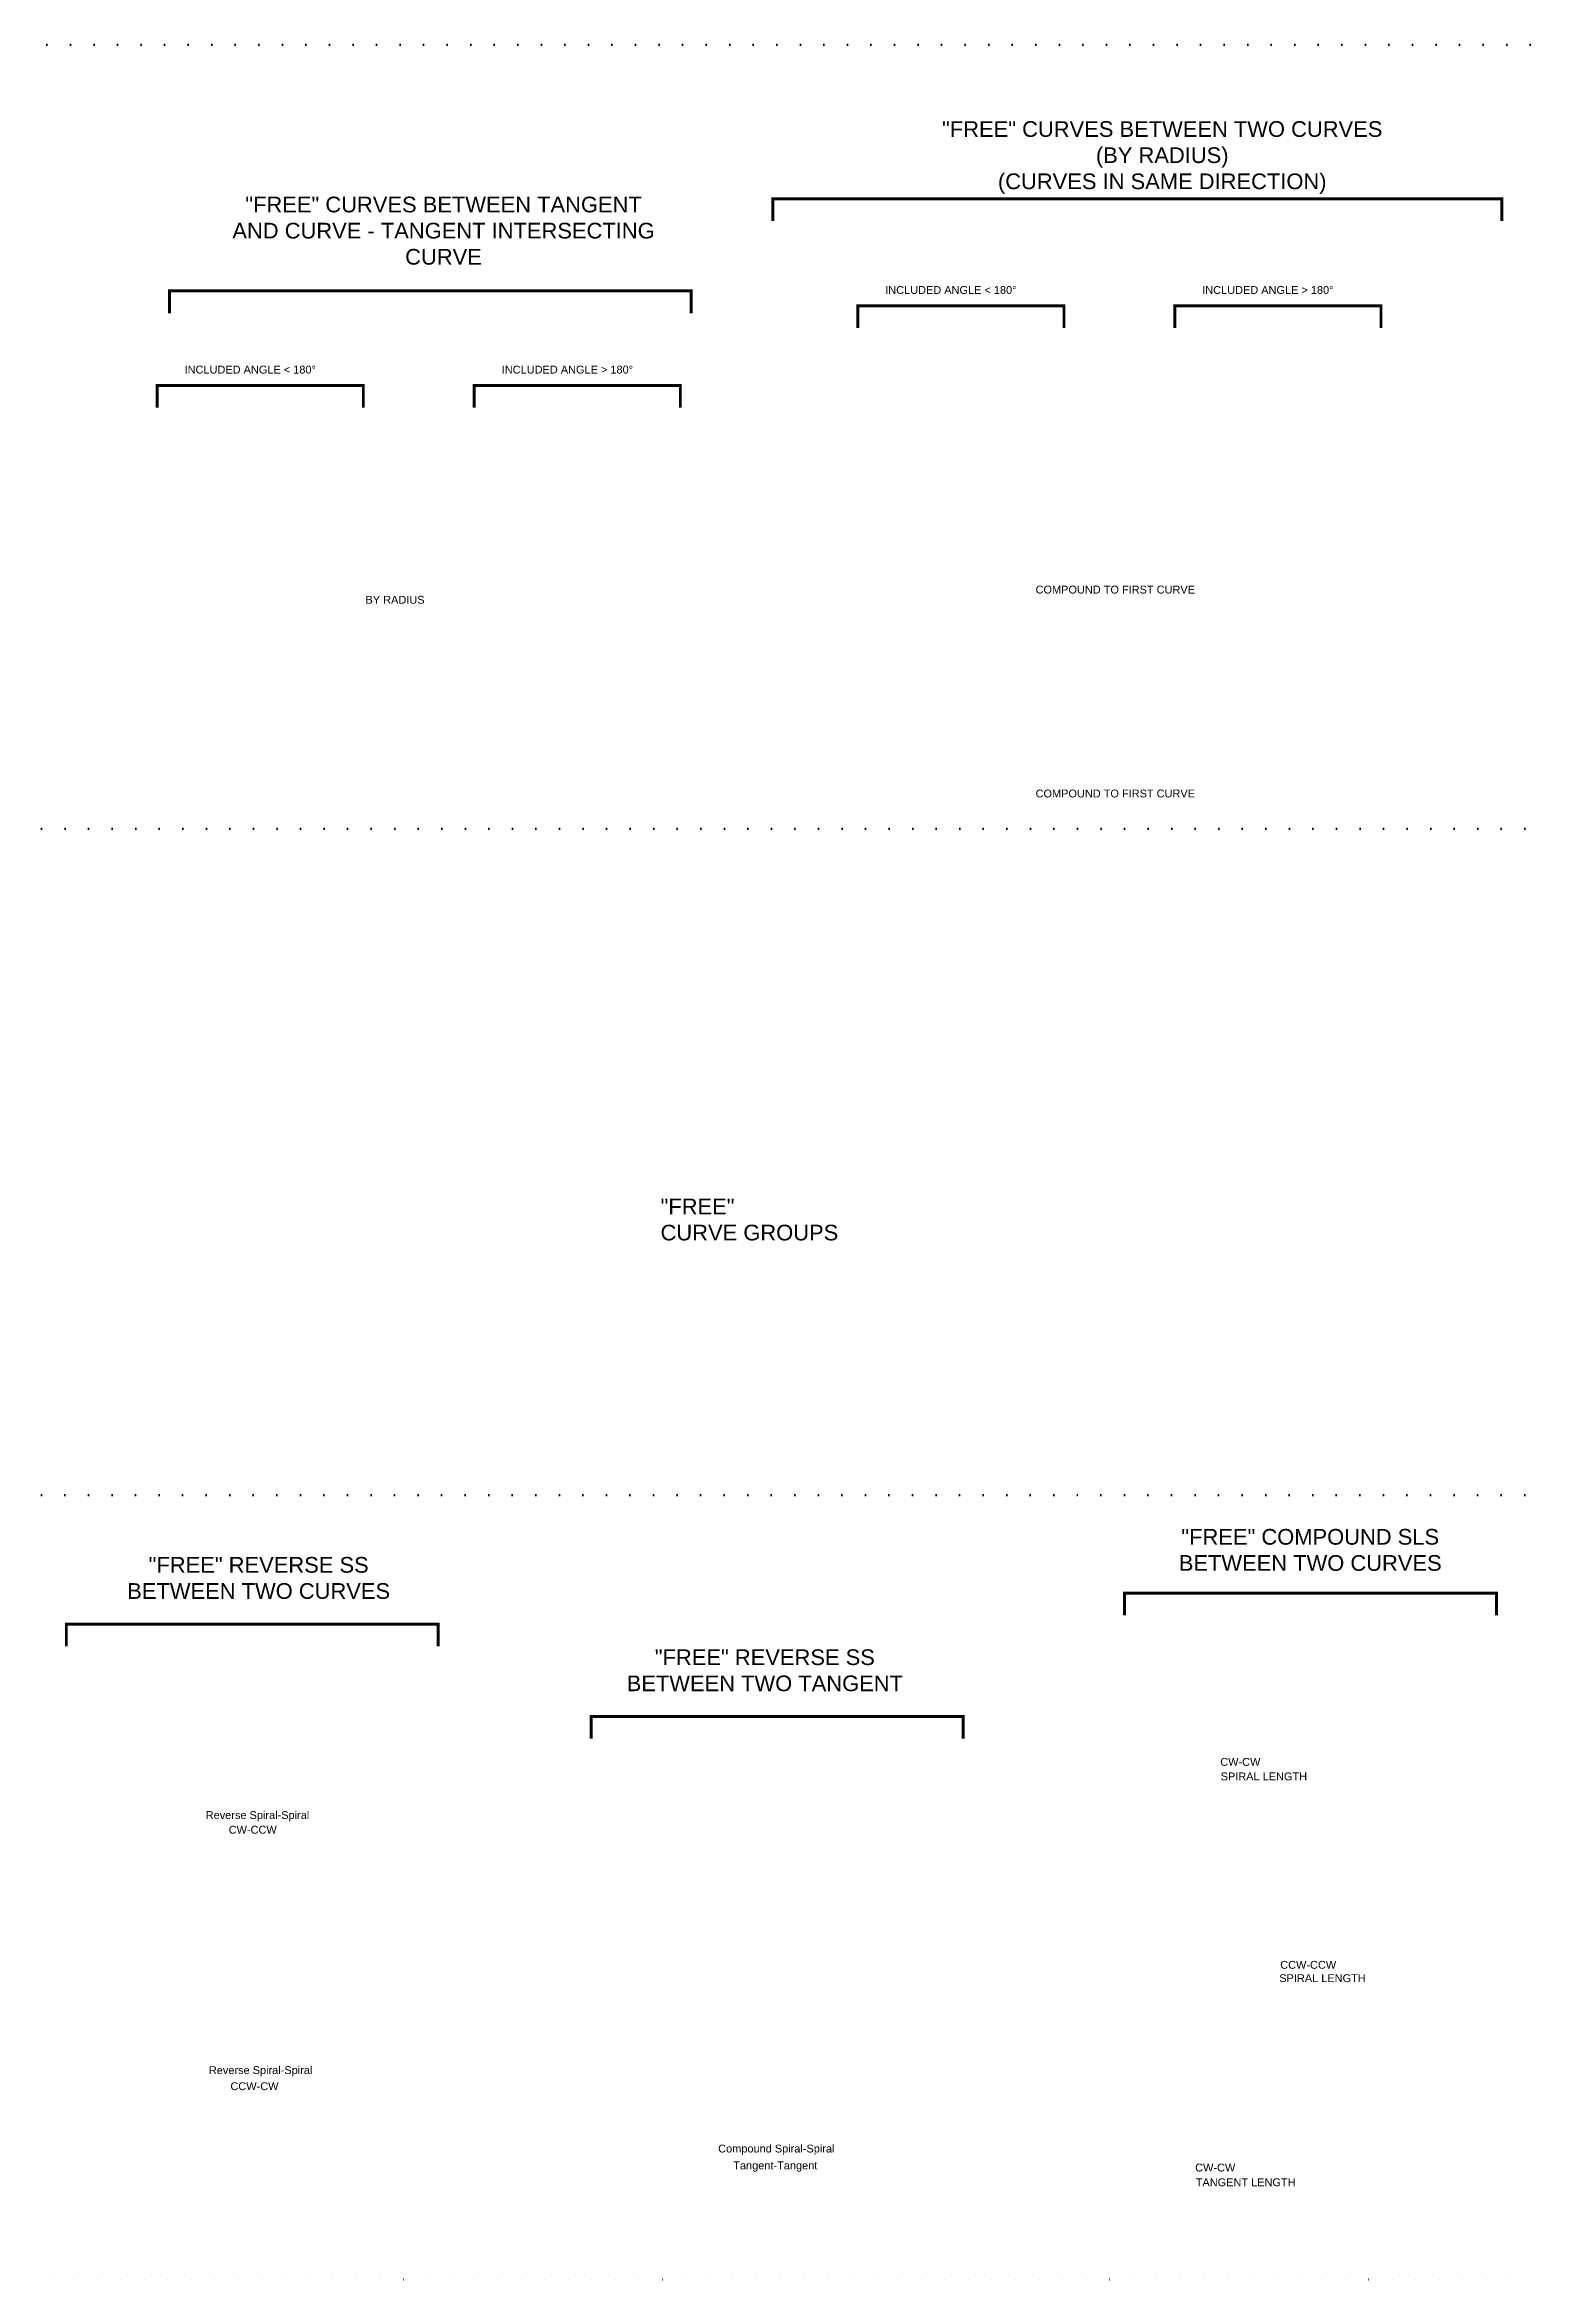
# Model space of a CAD drawing. Header units: feet. Extents: x 1000000 to 1072394, y 992134 to 1026925.
# Drawn here: x 1035094 to 1042642, y 1015007 to 1026404 of the extents above; entities that cross this region are included whole.
import ezdxf

# ---------------------------------------------------------------- set-up
doc = ezdxf.new("R2010")
doc.units = ezdxf.units.FT
doc.header["$LTSCALE"] = 40
doc.header["$MEASUREMENT"] = 0
doc.linetypes.add('ACAD_ISO07W100', pattern=[3, 0, -3])
doc.styles.get("Standard").update_dxf_attribs({"font": 'arial.ttf'})

msp = doc.modelspace()

# ---------------------------------------------------------------- linework, layer by layer
at = {"linetype": 'ACAD_ISO07W100', "lineweight": 100}
for points in [[(1020814, 1026404), (1062101, 1026404), (1062101, 1022404), (1020814, 1022404)], [(1027151, 1019007), (1051336, 1019007), (1051336, 1015007), (1027151, 1015007)]]:
    msp.add_lwpolyline(points, close=True, dxfattribs=at)
at = {"const_width": 15}
for points in [[(1042527, 1025505), (1042527, 1025618), (1038809, 1025618), (1038809, 1025505)], [(1038392, 1025034), (1038392, 1025148), (1035731, 1025148), (1035731, 1025034)], [(1040294, 1024959), (1040294, 1025072), (1039242, 1025072), (1039242, 1024959)], [(1041911, 1024959), (1041911, 1025072), (1040859, 1025072), (1040859, 1024959)], [(1036720, 1024553), (1036720, 1024666), (1035668, 1024666), (1035668, 1024553)], [(1038337, 1024553), (1038337, 1024666), (1037285, 1024666), (1037285, 1024553)], [(1042500, 1018394), (1042500, 1018507), (1040603, 1018507), (1040603, 1018394)], [(1037102, 1018236), (1037102, 1018349), (1035205, 1018349), (1035205, 1018236)], [(1039779, 1017765), (1039779, 1017878), (1037882, 1017878), (1037882, 1017765)]]:
    msp.add_lwpolyline(points, dxfattribs=at)

# ---------------------------------------------------------------- texts
for s, insert, char_height, width, attachment_point in [('{\\fArial|b0|i0|c238|p34;"FREE" CURVES BETWEEN \\fArial|b0|i0|c0|p34;TWO \\fArial|b0|i0|c238|p34;CURVE\\fArial|b0|i0|c0|p34;S\\P(BY RADIUS)\\P(CURVES IN SAME DIRECTION)\\fArial|b0|i0|c238|p34;}', (1040795, 1026014), 80, 2408.37, 2), ('"FREE" CURVES BETWEEN TANGENT AND CURVE - TANGENT INTERSECTING CURVE', (1037129, 1025629), 80, 2187.71, 2), ('INCLUDED ANGLE < 180%%d', (1039382, 1025173), 40, 812.15, 1), ('INCLUDED ANGLE > 180%%d', (1040999, 1025173), 40, 812.15, 1), ('INCLUDED ANGLE < 180%%d', (1035808, 1024767), 40, 812.15, 1), ('INCLUDED ANGLE > 180%%d', (1037426, 1024767), 40, 812.15, 1), ('BY RADIUS', (1036731, 1023593), 40, 725.84, 1), ('{\\fArial|b0|i0|c0|p34;COMPOUND TO FIRST CURVE\\fArial|b0|i0|c238|p34;}', (1040149, 1023645), 40, 812.15, 1), ('{\\fArial|b0|i0|c0|p34;COMPOUND TO FIRST CURVE\\fArial|b0|i0|c238|p34;}', (1040149, 1022605), 40, 812.15, 1), ('{\\fArial CE|b0|i0|c238|p34;"FREE" }\\PCURVE GROUPS', (1038236, 1020519), 80, 1022.9, 1), ('{\\fArial|b0|i0|c238|p34;"FREE" \\fArial|b0|i0|c0|p34;COMPOUND SLS\\PBETWEEN TWO CURVES}', (1041550, 1018834), 80, 3338.3, 2), ('{\\fArial|b0|i0|c238|p34;"FREE" \\fArial|b0|i0|c0|p34;REVERSE SS\\PBETWEEN TWO CURVES}', (1036186, 1018691), 80, 3338.3, 2), ('{\\fArial|b0|i0|c238|p34;"FREE" \\fArial|b0|i0|c0|p34;REVERSE SS\\PBETWEEN TWO TANGENT}', (1038768, 1018220), 80, 3338.3, 2), ('{\\fArial|b0|i0|c0|p34;CW-CW\\fArial|b0|i0|c238|p34;}', (1041091, 1017666), 40, 725.84, 1), ('{\\fArial|b0|i0|c0|p34;SPIRAL LENGTH}', (1041093, 1017592), 40, 725.84, 1), ('{\\fArial|b0|i0|c0|p34;Reverse Spiral-Spiral}', (1035916, 1017395), 40, 725.84, 1), ('{\\fArial|b0|i0|c0|p34;CW-CCW\\fArial|b0|i0|c238|p34;}', (1036033, 1017320), 40, 725.84, 1), ('{\\fArial|b0|i0|c0|p34;CCW-CCW}', (1041397, 1016631), 40, 725.84, 1), ('{\\fArial|b0|i0|c0|p34;SPIRAL LENGTH}', (1041392, 1016563), 40, 725.84, 1), ('{\\fArial|b0|i0|c0|p34;Reverse Spiral-Spiral}', (1035932, 1016094), 40, 725.84, 1), ('{\\fArial|b0|i0|c0|p34;CCW-CW\\fArial|b0|i0|c238|p34;}', (1036042, 1016012), 40, 725.84, 1), ('{\\fArial|b0|i0|c0|p34;Compound Spiral-Spiral}', (1038530, 1015694), 40, 725.84, 1), ('{\\fArial|b0|i0|c0|p34;Tangent-Tangent}', (1038607, 1015608), 40, 725.84, 1), ('{\\fArial|b0|i0|c0|p34;CW-CW\\fArial|b0|i0|c238|p34;}', (1040963, 1015597), 40, 725.84, 1), ('{\\fArial|b0|i0|c0|p34;TANGENT LENGTH}', (1040966, 1015522), 40, 725.84, 1)]:
    msp.add_mtext(s, dxfattribs=dict(insert=insert, char_height=char_height, width=width, attachment_point=attachment_point))

doc.saveas('drawing.dxf')
